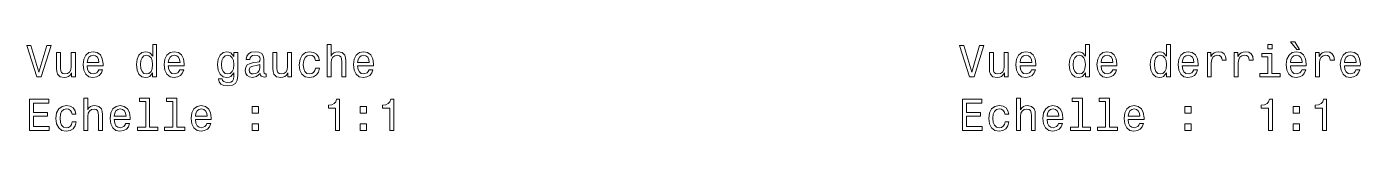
# Model space of a CAD drawing. Extents: x 276 to 976, y 40 to 757.
# Drawn here: x 826.5 to 976.2, y 358.5 to 368.6 of the extents above; entities that cross this region are included whole.
import ezdxf

# ---------------------------------------------------------------- set-up
doc = ezdxf.new("R2010")
doc.units = 0

msp = doc.modelspace()

# ---------------------------------------------------------------- linework, layer by layer
at = {"color": 7, "lineweight": 13}
for points in [[(969.37, 367.72), (968.87, 368.58), (968.37, 368.58), (969.07, 367.72)], [(828.72, 368.15), (827.84, 365.17), (826.94, 368.15), (826.46, 368.15), (827.59, 364.64), (828.09, 364.64), (829.19, 368.15)], [(831.92, 367.35), (831.47, 367.35), (831.47, 365.79), (831.42, 365.43), (831.28, 365.16), (831.05, 365), (830.75, 364.95), (830.52, 364.99), (830.36, 365.11), (830.28, 365.32), (830.26, 365.61), (830.26, 367.35), (829.81, 367.35), (829.81, 365.57), (829.83, 365.21), (829.93, 364.92), (830.22, 364.64), (830.69, 364.55), (830.94, 364.58), (831.16, 364.67), (831.34, 364.83), (831.49, 365.06), (831.49, 364.64), (831.92, 364.64)], [(833.25, 365.87), (835.03, 365.87), (835.03, 366.08), (834.95, 366.66), (834.73, 367.09), (834.38, 367.35), (833.91, 367.45), (833.45, 367.35), (833.1, 367.06), (832.87, 366.61), (832.79, 366), (832.87, 365.38), (833.09, 364.93), (833.44, 364.64), (833.89, 364.55), (834.29, 364.61), (834.61, 364.78), (834.85, 365.06), (834.98, 365.42), (834.55, 365.42), (834.45, 365.22), (834.32, 365.07), (833.95, 364.95), (833.66, 365), (833.45, 365.18), (833.3, 365.47), (833.25, 365.85)], [(833.25, 366.24), (833.31, 366.59), (833.45, 366.85), (833.65, 367), (833.93, 367.06), (834.19, 367), (834.4, 366.85), (834.53, 366.59), (834.57, 366.24)], [(840.6, 365.06), (840.6, 364.64), (841.05, 364.64), (841.05, 368.26), (840.61, 368.26), (840.61, 366.94), (840.27, 367.32), (840.06, 367.41), (839.83, 367.45), (839.4, 367.35), (839.06, 367.06), (838.85, 366.61), (838.77, 366), (838.85, 365.39), (839.06, 364.93), (839.4, 364.64), (839.83, 364.55), (840.06, 364.58), (840.27, 364.67)], [(839.9, 367.05), (840.19, 366.98), (840.42, 366.78), (840.55, 366.45), (840.6, 366), (840.55, 365.54), (840.42, 365.21), (840.19, 365.01), (839.9, 364.95), (839.62, 365.01), (839.41, 365.21), (839.27, 365.55), (839.23, 366), (839.27, 366.45), (839.41, 366.78), (839.62, 366.98)], [(842.36, 365.87), (844.14, 365.87), (844.14, 366.08), (844.06, 366.66), (843.84, 367.09), (843.49, 367.35), (843.02, 367.45), (842.56, 367.35), (842.21, 367.06), (841.98, 366.61), (841.9, 366), (841.97, 365.38), (842.2, 364.93), (842.55, 364.64), (843, 364.55), (843.4, 364.61), (843.72, 364.78), (843.96, 365.06), (844.09, 365.42), (843.65, 365.42), (843.56, 365.22), (843.43, 365.07), (843.06, 364.95), (842.77, 365), (842.55, 365.18), (842.41, 365.47), (842.36, 365.85)], [(842.36, 366.24), (842.42, 366.59), (842.55, 366.85), (842.76, 367), (843.03, 367.06), (843.3, 367), (843.51, 366.85), (843.63, 366.59), (843.68, 366.24)], [(850.15, 364.76), (850.15, 367.35), (849.73, 367.35), (849.73, 366.91), (849.38, 367.31), (849.17, 367.41), (848.93, 367.45), (848.51, 367.35), (848.17, 367.06), (847.96, 366.61), (847.88, 366), (847.96, 365.38), (848.17, 364.93), (848.51, 364.64), (848.93, 364.55), (849.18, 364.58), (849.38, 364.67), (849.73, 365.06), (849.73, 364.67), (849.69, 364.37), (849.58, 364.15), (849.37, 364.03), (849.05, 363.98), (848.77, 364.01), (848.58, 364.09), (848.46, 364.22), (848.42, 364.4), (848, 364.4), (848, 364.38), (848.06, 364.05), (848.26, 363.81), (848.59, 363.65), (849.02, 363.6), (849.55, 363.68), (849.9, 363.89), (850.09, 364.26)], [(848.34, 366), (848.38, 366.45), (848.52, 366.78), (848.73, 366.98), (849.01, 367.05), (849.31, 366.98), (849.53, 366.78), (849.67, 366.45), (849.72, 366), (849.67, 365.54), (849.53, 365.21), (849.31, 365.01), (849.01, 364.95), (848.73, 365.01), (848.52, 365.21), (848.38, 365.55)], [(852.69, 365), (852.69, 364.98), (852.72, 364.81), (852.79, 364.69), (853.11, 364.59), (853.36, 364.63), (853.36, 364.98), (853.25, 364.96), (853.11, 365.03), (853.08, 365.23), (853.08, 366.63), (853.02, 366.99), (852.85, 367.24), (852.54, 367.39), (852.11, 367.45), (851.68, 367.39), (851.37, 367.22), (851.17, 366.95), (851.11, 366.6), (851.11, 366.56), (851.51, 366.56), (851.54, 366.78), (851.65, 366.93), (851.83, 367.02), (852.09, 367.05), (852.34, 367.03), (852.51, 366.95), (852.62, 366.82), (852.66, 366.64), (852.64, 366.43), (852.55, 366.32), (852.35, 366.27), (851.97, 366.23), (851.54, 366.14), (851.23, 365.98), (851.05, 365.73), (851, 365.35), (851.05, 365.02), (851.2, 364.77), (851.46, 364.62), (851.8, 364.56), (852.27, 364.67)], [(856.21, 367.35), (855.76, 367.35), (855.76, 365.79), (855.71, 365.43), (855.57, 365.16), (855.34, 365), (855.04, 364.95), (854.8, 364.99), (854.65, 365.11), (854.57, 365.32), (854.55, 365.61), (854.55, 367.35), (854.1, 367.35), (854.1, 365.57), (854.12, 365.21), (854.21, 364.92), (854.51, 364.64), (854.98, 364.55), (855.23, 364.58), (855.44, 364.67), (855.63, 364.83), (855.78, 365.06), (855.78, 364.64), (856.21, 364.64)], [(858.88, 366.45), (859.32, 366.45), (859.23, 366.86), (859.01, 367.18), (858.67, 367.37), (858.23, 367.45), (857.75, 367.35), (857.38, 367.06), (857.15, 366.61), (857.07, 365.99), (857.14, 365.38), (857.37, 364.93), (857.73, 364.64), (858.22, 364.55), (858.65, 364.62), (858.99, 364.84), (859.22, 365.17), (859.32, 365.61), (858.9, 365.61), (858.82, 365.33), (858.68, 365.12), (858.48, 364.99), (858.23, 364.95), (857.93, 365.01), (857.7, 365.21), (857.57, 365.54), (857.52, 366.01), (857.57, 366.46), (857.71, 366.79), (857.94, 366.99), (858.23, 367.06), (858.5, 367.01), (858.69, 366.9), (858.82, 366.71)], [(860.19, 364.64), (860.63, 364.64), (860.63, 366.21), (860.68, 366.56), (860.83, 366.83), (861.05, 366.99), (861.36, 367.05), (861.6, 367), (861.75, 366.86), (861.82, 366.64), (861.85, 366.33), (861.85, 364.64), (862.29, 364.64), (862.29, 366.42), (862.27, 366.78), (862.18, 367.08), (861.88, 367.35), (861.42, 367.45), (861.17, 367.41), (860.95, 367.32), (860.77, 367.16), (860.63, 366.96), (860.63, 368.26), (860.19, 368.26)], [(863.61, 365.87), (865.39, 365.87), (865.39, 366.08), (865.31, 366.66), (865.09, 367.09), (864.74, 367.35), (864.27, 367.45), (863.81, 367.35), (863.46, 367.06), (863.23, 366.61), (863.15, 366), (863.23, 365.38), (863.45, 364.93), (863.8, 364.64), (864.26, 364.55), (864.65, 364.61), (864.97, 364.78), (865.21, 365.06), (865.34, 365.42), (864.91, 365.42), (864.81, 365.22), (864.68, 365.07), (864.31, 364.95), (864.02, 365), (863.81, 365.18), (863.66, 365.47), (863.61, 365.85)], [(863.61, 366.24), (863.67, 366.59), (863.81, 366.85), (864.01, 367), (864.29, 367.06), (864.55, 367), (864.76, 366.85), (864.89, 366.59), (864.93, 366.24)], [(933.46, 368.15), (932.58, 365.17), (931.68, 368.15), (931.2, 368.15), (932.33, 364.64), (932.83, 364.64), (933.94, 368.15)], [(936.66, 367.35), (936.22, 367.35), (936.22, 365.79), (936.17, 365.43), (936.02, 365.16), (935.79, 365), (935.49, 364.95), (935.26, 364.99), (935.11, 365.11), (935.02, 365.32), (935, 365.61), (935, 367.35), (934.56, 367.35), (934.56, 365.57), (934.57, 365.21), (934.67, 364.92), (934.96, 364.64), (935.43, 364.55), (935.68, 364.58), (935.9, 364.67), (936.08, 364.83), (936.24, 365.06), (936.24, 364.64), (936.66, 364.64)], [(938, 365.87), (939.77, 365.87), (939.78, 366.08), (939.7, 366.66), (939.47, 367.09), (939.12, 367.35), (938.65, 367.45), (938.19, 367.35), (937.84, 367.06), (937.61, 366.61), (937.53, 366), (937.61, 365.38), (937.83, 364.93), (938.18, 364.64), (938.64, 364.55), (939.03, 364.61), (939.35, 364.78), (939.59, 365.06), (939.73, 365.42), (939.29, 365.42), (939.2, 365.22), (939.07, 365.07), (938.69, 364.95), (938.4, 365), (938.19, 365.18), (938.05, 365.47), (938, 365.85)], [(938, 366.24), (938.05, 366.59), (938.19, 366.85), (938.39, 367), (938.67, 367.06), (938.93, 367), (939.14, 366.85), (939.27, 366.59), (939.31, 366.24)], [(945.34, 365.06), (945.34, 364.64), (945.79, 364.64), (945.79, 368.26), (945.35, 368.26), (945.35, 366.94), (945.01, 367.32), (944.8, 367.41), (944.57, 367.45), (944.14, 367.35), (943.81, 367.06), (943.59, 366.61), (943.51, 366), (943.59, 365.39), (943.81, 364.93), (944.14, 364.64), (944.57, 364.55), (944.8, 364.58), (945.02, 364.67)], [(944.64, 367.05), (944.94, 366.98), (945.16, 366.78), (945.29, 366.45), (945.34, 366), (945.29, 365.54), (945.16, 365.21), (944.94, 365.01), (944.64, 364.95), (944.37, 365.01), (944.15, 365.21), (944.01, 365.55), (943.97, 366), (944.01, 366.45), (944.15, 366.78), (944.37, 366.98)], [(947.1, 365.87), (948.88, 365.87), (948.88, 366.08), (948.8, 366.66), (948.58, 367.09), (948.23, 367.35), (947.76, 367.45), (947.3, 367.35), (946.95, 367.06), (946.72, 366.61), (946.64, 366), (946.72, 365.38), (946.94, 364.93), (947.29, 364.64), (947.74, 364.55), (948.14, 364.61), (948.46, 364.78), (948.7, 365.06), (948.83, 365.42), (948.4, 365.42), (948.3, 365.22), (948.17, 365.07), (947.8, 364.95), (947.51, 365), (947.3, 365.18), (947.15, 365.47), (947.1, 365.85)], [(947.1, 366.24), (947.16, 366.59), (947.3, 366.85), (947.5, 367), (947.77, 367.06), (948.04, 367), (948.25, 366.85), (948.37, 366.59), (948.42, 366.24)], [(954.45, 365.06), (954.45, 364.64), (954.9, 364.64), (954.9, 368.26), (954.46, 368.26), (954.46, 366.94), (954.12, 367.32), (953.91, 367.41), (953.68, 367.45), (953.25, 367.35), (952.91, 367.06), (952.7, 366.61), (952.62, 366), (952.7, 365.39), (952.91, 364.93), (953.25, 364.64), (953.68, 364.55), (953.91, 364.58), (954.12, 364.67)], [(953.75, 367.05), (954.04, 366.98), (954.27, 366.78), (954.4, 366.45), (954.45, 366), (954.4, 365.54), (954.27, 365.21), (954.04, 365.01), (953.75, 364.95), (953.47, 365.01), (953.26, 365.21), (953.12, 365.55), (953.08, 366), (953.12, 366.45), (953.26, 366.78), (953.47, 366.98)], [(956.21, 365.87), (957.99, 365.87), (957.99, 366.08), (957.91, 366.66), (957.69, 367.09), (957.34, 367.35), (956.87, 367.45), (956.41, 367.35), (956.06, 367.06), (955.83, 366.61), (955.75, 366), (955.82, 365.38), (956.05, 364.93), (956.4, 364.64), (956.85, 364.55), (957.25, 364.61), (957.57, 364.78), (957.81, 365.06), (957.94, 365.42), (957.5, 365.42), (957.41, 365.22), (957.28, 365.07), (956.91, 364.95), (956.62, 365), (956.4, 365.18), (956.26, 365.47), (956.21, 365.85)], [(956.21, 366.24), (956.27, 366.59), (956.4, 366.85), (956.61, 367), (956.88, 367.06), (957.15, 367), (957.36, 366.85), (957.48, 366.59), (957.53, 366.24)], [(959.03, 364.64), (959.47, 364.64), (959.47, 366.19), (959.52, 366.56), (959.65, 366.83), (959.87, 366.99), (960.17, 367.05), (960.39, 367.01), (960.56, 366.91), (960.66, 366.74), (960.7, 366.51), (961.14, 366.51), (961.08, 366.92), (960.92, 367.21), (960.64, 367.39), (960.26, 367.45), (960, 367.41), (959.78, 367.31), (959.59, 367.13), (959.43, 366.9), (959.43, 367.35), (959.03, 367.35)], [(962.06, 364.64), (962.51, 364.64), (962.51, 366.19), (962.55, 366.56), (962.69, 366.83), (962.91, 366.99), (963.21, 367.05), (963.43, 367.01), (963.6, 366.91), (963.7, 366.74), (963.73, 366.51), (964.18, 366.51), (964.12, 366.92), (963.95, 367.21), (963.68, 367.39), (963.3, 367.45), (963.04, 367.41), (962.82, 367.31), (962.62, 367.13), (962.47, 366.9), (962.47, 367.35), (962.06, 367.35)], [(966.29, 365.02), (966.29, 367.26), (965.15, 367.26), (965.15, 366.88), (965.84, 366.88), (965.84, 365.02), (964.94, 365.02), (964.94, 364.64), (967.21, 364.64), (967.21, 365.02)], [(966.3, 368.26), (965.83, 368.26), (965.83, 367.76), (966.3, 367.76)], [(968.36, 365.87), (970.13, 365.87), (970.14, 366.08), (970.06, 366.66), (969.83, 367.09), (969.48, 367.35), (969.01, 367.45), (968.55, 367.35), (968.2, 367.06), (967.97, 366.61), (967.89, 366), (967.97, 365.38), (968.19, 364.93), (968.54, 364.64), (969, 364.55), (969.39, 364.61), (969.71, 364.78), (969.95, 365.06), (970.09, 365.42), (969.65, 365.42), (969.56, 365.22), (969.43, 365.07), (969.05, 364.95), (968.76, 365), (968.55, 365.18), (968.41, 365.47), (968.36, 365.85)], [(968.36, 366.24), (968.41, 366.59), (968.55, 366.85), (968.75, 367), (969.03, 367.06), (969.29, 367), (969.5, 366.85), (969.63, 366.59), (969.67, 366.24)], [(971.17, 364.64), (971.61, 364.64), (971.61, 366.19), (971.66, 366.56), (971.8, 366.83), (972.02, 366.99), (972.32, 367.05), (972.54, 367.01), (972.7, 366.91), (972.8, 366.74), (972.84, 366.51), (973.29, 366.51), (973.23, 366.92), (973.06, 367.21), (972.78, 367.39), (972.41, 367.45), (972.15, 367.41), (971.93, 367.31), (971.73, 367.13), (971.57, 366.9), (971.57, 367.35), (971.17, 367.35)], [(974.43, 365.87), (976.2, 365.87), (976.21, 366.08), (976.13, 366.66), (975.91, 367.09), (975.55, 367.35), (975.08, 367.45), (974.62, 367.35), (974.27, 367.06), (974.04, 366.61), (973.96, 366), (974.04, 365.38), (974.27, 364.93), (974.61, 364.64), (975.07, 364.55), (975.46, 364.61), (975.78, 364.78), (976.02, 365.06), (976.16, 365.42), (975.72, 365.42), (975.63, 365.22), (975.5, 365.07), (975.12, 364.95), (974.84, 365), (974.62, 365.18), (974.48, 365.47), (974.43, 365.85)], [(974.43, 366.24), (974.48, 366.59), (974.62, 366.85), (974.83, 367), (975.1, 367.06), (975.37, 367), (975.57, 366.85), (975.7, 366.59), (975.74, 366.24)], [(852.64, 365.59), (852.58, 365.33), (852.42, 365.13), (852.18, 365), (851.88, 364.95), (851.69, 364.98), (851.55, 365.06), (851.47, 365.2), (851.44, 365.39), (851.46, 365.57), (851.54, 365.7), (851.86, 365.84), (852.27, 365.9), (852.64, 366.02)], [(826.78, 358.6), (829, 358.6), (829, 359.02), (827.24, 359.02), (827.24, 360.21), (828.81, 360.21), (828.81, 360.62), (827.24, 360.62), (827.24, 361.67), (828.96, 361.67), (828.96, 362.1), (826.78, 362.1)], [(831.55, 360.41), (831.99, 360.41), (831.9, 360.81), (831.69, 361.13), (831.35, 361.32), (830.91, 361.4), (830.43, 361.3), (830.06, 361.02), (829.82, 360.56), (829.74, 359.94), (829.82, 359.33), (830.05, 358.88), (830.4, 358.6), (830.89, 358.5), (831.33, 358.58), (831.67, 358.79), (831.9, 359.12), (832, 359.56), (831.57, 359.56), (831.5, 359.28), (831.36, 359.07), (831.16, 358.94), (830.91, 358.9), (830.6, 358.96), (830.38, 359.17), (830.24, 359.49), (830.2, 359.96), (830.24, 360.41), (830.38, 360.74), (830.61, 360.94), (830.91, 361.01), (831.17, 360.97), (831.37, 360.85), (831.5, 360.66)], [(832.87, 358.6), (833.31, 358.6), (833.31, 360.16), (833.36, 360.52), (833.5, 360.78), (833.73, 360.94), (834.03, 361), (834.27, 360.95), (834.42, 360.82), (834.5, 360.59), (834.53, 360.29), (834.53, 358.6), (834.97, 358.6), (834.97, 360.38), (834.95, 360.73), (834.86, 361.03), (834.56, 361.3), (834.1, 361.4), (833.84, 361.37), (833.63, 361.27), (833.45, 361.12), (833.31, 360.91), (833.31, 362.22), (832.87, 362.22)], [(836.29, 359.82), (838.07, 359.82), (838.07, 360.03), (837.99, 360.61), (837.77, 361.04), (837.41, 361.3), (836.95, 361.4), (836.49, 361.3), (836.13, 361.02), (835.91, 360.56), (835.83, 359.95), (835.9, 359.33), (836.13, 358.88), (836.48, 358.6), (836.93, 358.5), (837.32, 358.57), (837.65, 358.74), (837.88, 359.01), (838.02, 359.37), (837.58, 359.37), (837.49, 359.17), (837.36, 359.02), (836.99, 358.9), (836.7, 358.95), (836.48, 359.13), (836.34, 359.42), (836.29, 359.81)], [(836.29, 360.2), (836.35, 360.54), (836.48, 360.8), (836.69, 360.96), (836.96, 361.01), (837.23, 360.96), (837.44, 360.8), (837.56, 360.54), (837.61, 360.2)], [(839.82, 361.84), (839.82, 358.97), (838.91, 358.97), (838.91, 358.6), (841.17, 358.6), (841.17, 358.97), (840.26, 358.97), (840.26, 362.22), (839.12, 362.22), (839.12, 361.84)], [(842.86, 361.84), (842.86, 358.97), (841.94, 358.97), (841.94, 358.6), (844.21, 358.6), (844.21, 358.97), (843.3, 358.97), (843.3, 362.22), (842.16, 362.22), (842.16, 361.84)], [(845.4, 359.82), (847.17, 359.82), (847.18, 360.03), (847.1, 360.61), (846.88, 361.04), (846.52, 361.3), (846.05, 361.4), (845.6, 361.3), (845.24, 361.02), (845.02, 360.56), (844.93, 359.95), (845.01, 359.33), (845.24, 358.88), (845.59, 358.6), (846.04, 358.5), (846.43, 358.57), (846.76, 358.74), (846.99, 359.01), (847.13, 359.37), (846.69, 359.37), (846.6, 359.17), (846.47, 359.02), (846.09, 358.9), (845.81, 358.95), (845.59, 359.13), (845.45, 359.42), (845.4, 359.81)], [(845.4, 360.2), (845.45, 360.54), (845.59, 360.8), (845.8, 360.96), (846.07, 361.01), (846.34, 360.96), (846.54, 360.8), (846.67, 360.54), (846.71, 360.2)], [(851.78, 360.55), (852.47, 360.55), (852.47, 361.3), (851.78, 361.3)], [(861.14, 358.6), (861.6, 358.6), (861.6, 362.12), (861.26, 362.12), (861.17, 361.81), (860.99, 361.61), (860.71, 361.49), (860.33, 361.45), (860.33, 361.09), (861.14, 361.09)], [(863.92, 360.55), (864.62, 360.55), (864.62, 361.3), (863.92, 361.3)], [(867.22, 358.6), (867.67, 358.6), (867.67, 362.12), (867.33, 362.12), (867.24, 361.81), (867.06, 361.61), (866.78, 361.49), (866.4, 361.45), (866.4, 361.09), (867.22, 361.09)], [(931.52, 358.6), (933.74, 358.6), (933.74, 359.02), (931.98, 359.02), (931.98, 360.21), (933.55, 360.21), (933.55, 360.62), (931.98, 360.62), (931.98, 361.67), (933.7, 361.67), (933.7, 362.1), (931.52, 362.1)], [(936.3, 360.41), (936.74, 360.41), (936.64, 360.81), (936.43, 361.13), (936.09, 361.32), (935.65, 361.4), (935.17, 361.3), (934.8, 361.02), (934.57, 360.56), (934.49, 359.94), (934.56, 359.33), (934.79, 358.88), (935.15, 358.6), (935.64, 358.5), (936.07, 358.58), (936.41, 358.79), (936.64, 359.12), (936.74, 359.56), (936.32, 359.56), (936.24, 359.28), (936.1, 359.07), (935.9, 358.94), (935.65, 358.9), (935.34, 358.96), (935.12, 359.17), (934.99, 359.49), (934.94, 359.96), (934.99, 360.41), (935.13, 360.74), (935.35, 360.94), (935.65, 361.01), (935.91, 360.97), (936.11, 360.85), (936.24, 360.66)], [(937.61, 358.6), (938.05, 358.6), (938.05, 360.16), (938.1, 360.52), (938.24, 360.78), (938.47, 360.94), (938.77, 361), (939.01, 360.95), (939.17, 360.82), (939.24, 360.59), (939.27, 360.29), (939.27, 358.6), (939.71, 358.6), (939.71, 360.38), (939.69, 360.73), (939.6, 361.03), (939.3, 361.3), (938.84, 361.4), (938.59, 361.37), (938.37, 361.27), (938.19, 361.12), (938.05, 360.91), (938.05, 362.22), (937.61, 362.22)], [(941.03, 359.82), (942.81, 359.82), (942.81, 360.03), (942.73, 360.61), (942.51, 361.04), (942.16, 361.3), (941.69, 361.4), (941.23, 361.3), (940.88, 361.02), (940.65, 360.56), (940.57, 359.95), (940.64, 359.33), (940.87, 358.88), (941.22, 358.6), (941.67, 358.5), (942.07, 358.57), (942.39, 358.74), (942.63, 359.01), (942.76, 359.37), (942.32, 359.37), (942.23, 359.17), (942.1, 359.02), (941.73, 358.9), (941.44, 358.95), (941.22, 359.13), (941.08, 359.42), (941.03, 359.81)], [(941.03, 360.2), (941.09, 360.54), (941.22, 360.8), (941.43, 360.96), (941.7, 361.01), (941.97, 360.96), (942.18, 360.8), (942.3, 360.54), (942.35, 360.2)], [(944.56, 361.84), (944.56, 358.97), (943.65, 358.97), (943.65, 358.6), (945.91, 358.6), (945.91, 358.97), (945.01, 358.97), (945.01, 362.22), (943.87, 362.22), (943.87, 361.84)], [(947.6, 361.84), (947.6, 358.97), (946.69, 358.97), (946.69, 358.6), (948.95, 358.6), (948.95, 358.97), (948.04, 358.97), (948.04, 362.22), (946.9, 362.22), (946.9, 361.84)], [(950.14, 359.82), (951.92, 359.82), (951.92, 360.03), (951.84, 360.61), (951.62, 361.04), (951.26, 361.3), (950.8, 361.4), (950.34, 361.3), (949.98, 361.02), (949.76, 360.56), (949.68, 359.95), (949.75, 359.33), (949.98, 358.88), (950.33, 358.6), (950.78, 358.5), (951.17, 358.57), (951.5, 358.74), (951.73, 359.01), (951.87, 359.37), (951.43, 359.37), (951.34, 359.17), (951.21, 359.02), (950.84, 358.9), (950.55, 358.95), (950.33, 359.13), (950.19, 359.42), (950.14, 359.81)], [(950.14, 360.2), (950.2, 360.54), (950.33, 360.8), (950.54, 360.96), (950.81, 361.01), (951.08, 360.96), (951.28, 360.8), (951.41, 360.54), (951.46, 360.2)], [(956.52, 360.55), (957.22, 360.55), (957.22, 361.3), (956.52, 361.3)], [(965.88, 358.6), (966.34, 358.6), (966.34, 362.12), (966, 362.12), (965.91, 361.81), (965.73, 361.61), (965.45, 361.49), (965.07, 361.45), (965.07, 361.09), (965.88, 361.09)], [(968.66, 360.55), (969.36, 360.55), (969.36, 361.3), (968.66, 361.3)], [(971.96, 358.6), (972.42, 358.6), (972.42, 362.12), (972.07, 362.12), (971.98, 361.81), (971.8, 361.61), (971.52, 361.49), (971.14, 361.45), (971.14, 361.09), (971.96, 361.09)], [(851.78, 358.6), (852.47, 358.6), (852.47, 359.35), (851.78, 359.35)], [(863.92, 358.6), (864.62, 358.6), (864.62, 359.35), (863.92, 359.35)], [(956.52, 358.6), (957.22, 358.6), (957.22, 359.35), (956.52, 359.35)], [(968.66, 358.6), (969.36, 358.6), (969.36, 359.35), (968.66, 359.35)]]:
    msp.add_lwpolyline(points, close=True, dxfattribs=at)

doc.saveas('drawing.dxf')
